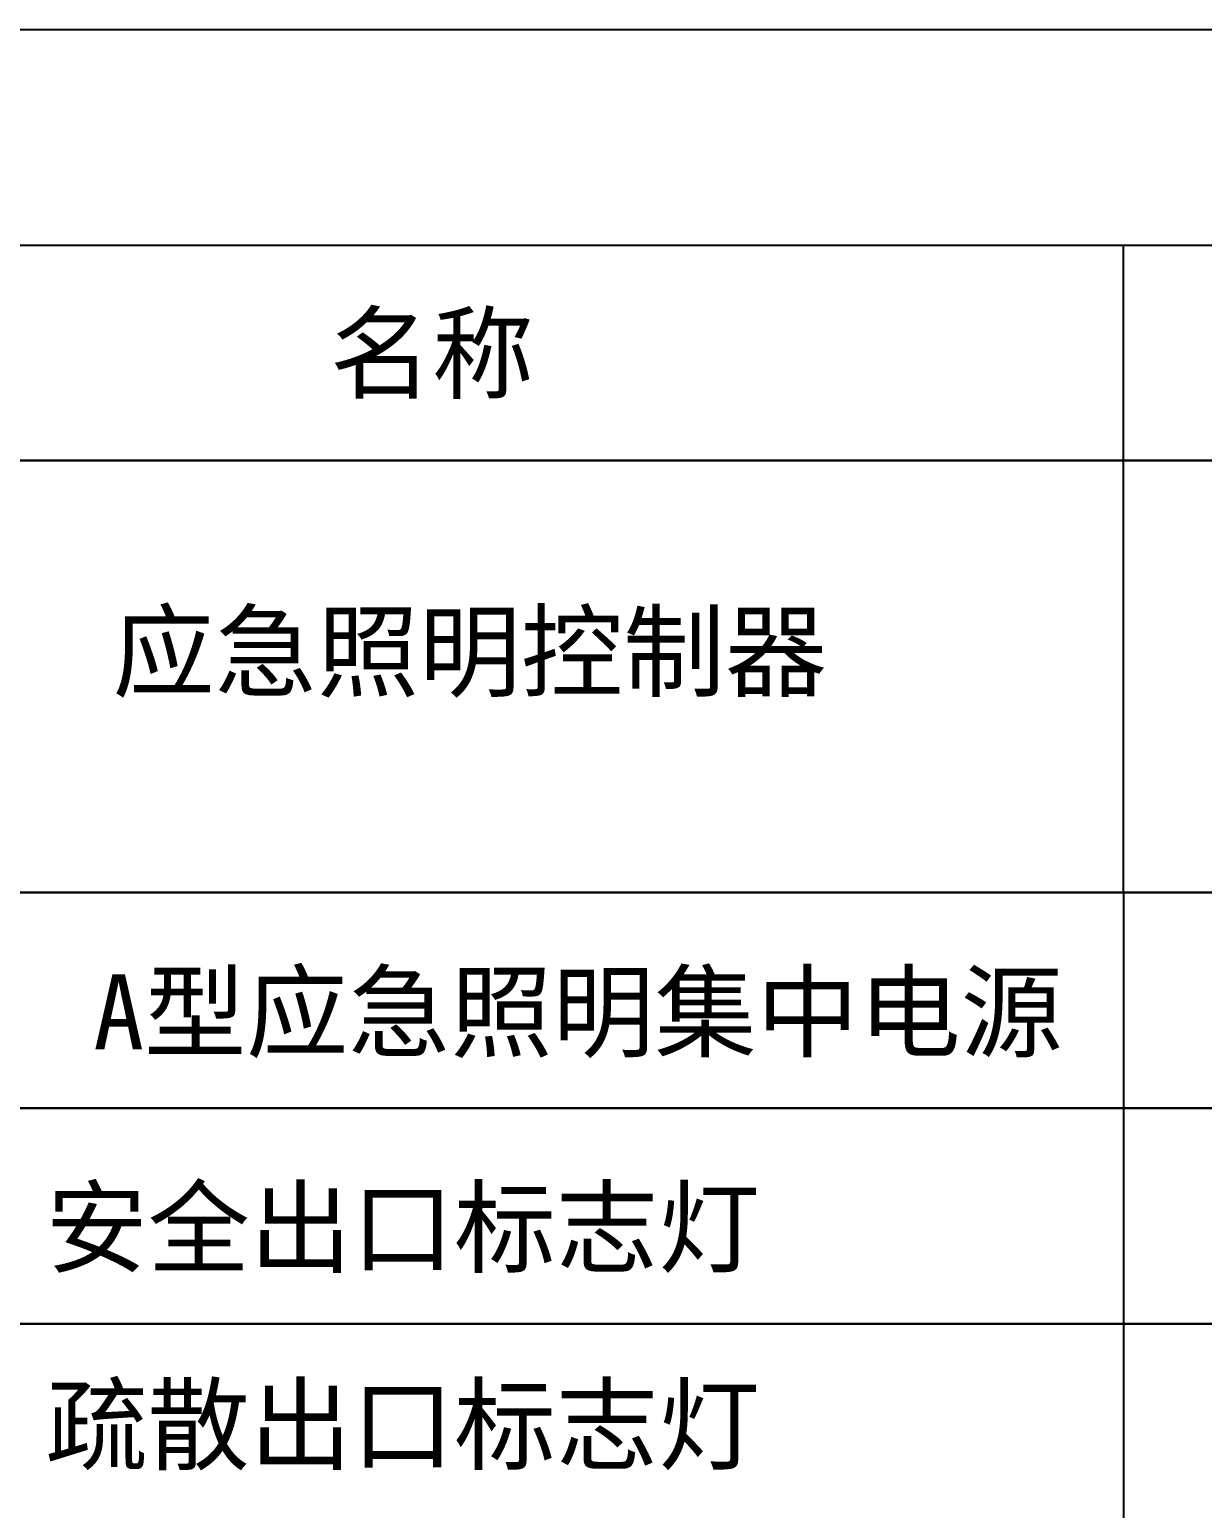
# Model space of a CAD drawing. Header units: millimetres. Extents: x -633009578 to 5705885, y -633235091 to 2571734.
# Drawn here: x 2448409 to 2451669, y 2015151 to 2019261 of the extents above; entities that cross this region are included whole.
import ezdxf

# ---------------------------------------------------------------- set-up
doc = ezdxf.new("R2010")
doc.units = ezdxf.units.MM
doc.header["$LTSCALE"] = 1000
doc.header["$MEASUREMENT"] = 0
doc.layers.add('000000000000电气', color=7, linetype='Continuous')
doc.styles.add('ELEC-DIM', font='simhei.ttf')

msp = doc.modelspace()

# ---------------------------------------------------------------- linework, layer by layer
at = {"layer": '000000000000电气'}
for p, q in [((2451449.9, 2016862.4), (2451449.9, 2016263.4)), ((2451449.9, 2016263.4), (2451449.9, 2015664.3)), ((2451449.9, 2015664.3), (2451449.9, 2013479.6))]:
    msp.add_line(p, q, dxfattribs=at)
for points in [[(2446391.5, 2019261.3), (2465317.9, 2019261.3), (2465317.9, 2018063.2), (2446391.5, 2018063.2)], [(2446391.5, 2018063.2), (2465317.9, 2018063.2), (2465317.9, 2016862.4), (2446391.5, 2016862.4)], [(2446391.5, 2016862.4), (2465317.9, 2016862.4), (2465317.9, 2016263.4), (2446391.5, 2016263.4)], [(2446391.5, 2016263.4), (2465317.9, 2016263.4), (2465317.9, 2015664.3), (2446391.5, 2015664.3)], [(2446391.5, 2015664.3), (2465317.9, 2015664.3), (2465317.9, 2015065.3), (2446391.5, 2015065.3)]]:
    msp.add_lwpolyline(points, close=True, dxfattribs=at)
for points in [[(2446391.5, 2018662.2), (2465317.9, 2018662.2)], [(2451449.9, 2018063.2), (2451449.9, 2018662.2)], [(2451449.9, 2016862.4), (2451449.9, 2018063.2)]]:
    msp.add_lwpolyline(points, dxfattribs=at)

# ---------------------------------------------------------------- texts
at = {"layer": '000000000000电气', "style": 'ELEC-DIM'}
for s, p in [('名称', (2449243.7, 2018257.4)), ('应急照明控制器', (2448639.7, 2017428.6)), ('A型应急照明集中电源', (2448585.7, 2016426.9)), ('安全出口标志灯', (2448453.5, 2015827.8)), ('疏散出口标志灯', (2448453.5, 2015279.7))]:
    msp.add_text(s, height=208, dxfattribs=at).set_placement(p)

doc.saveas('drawing.dxf')
